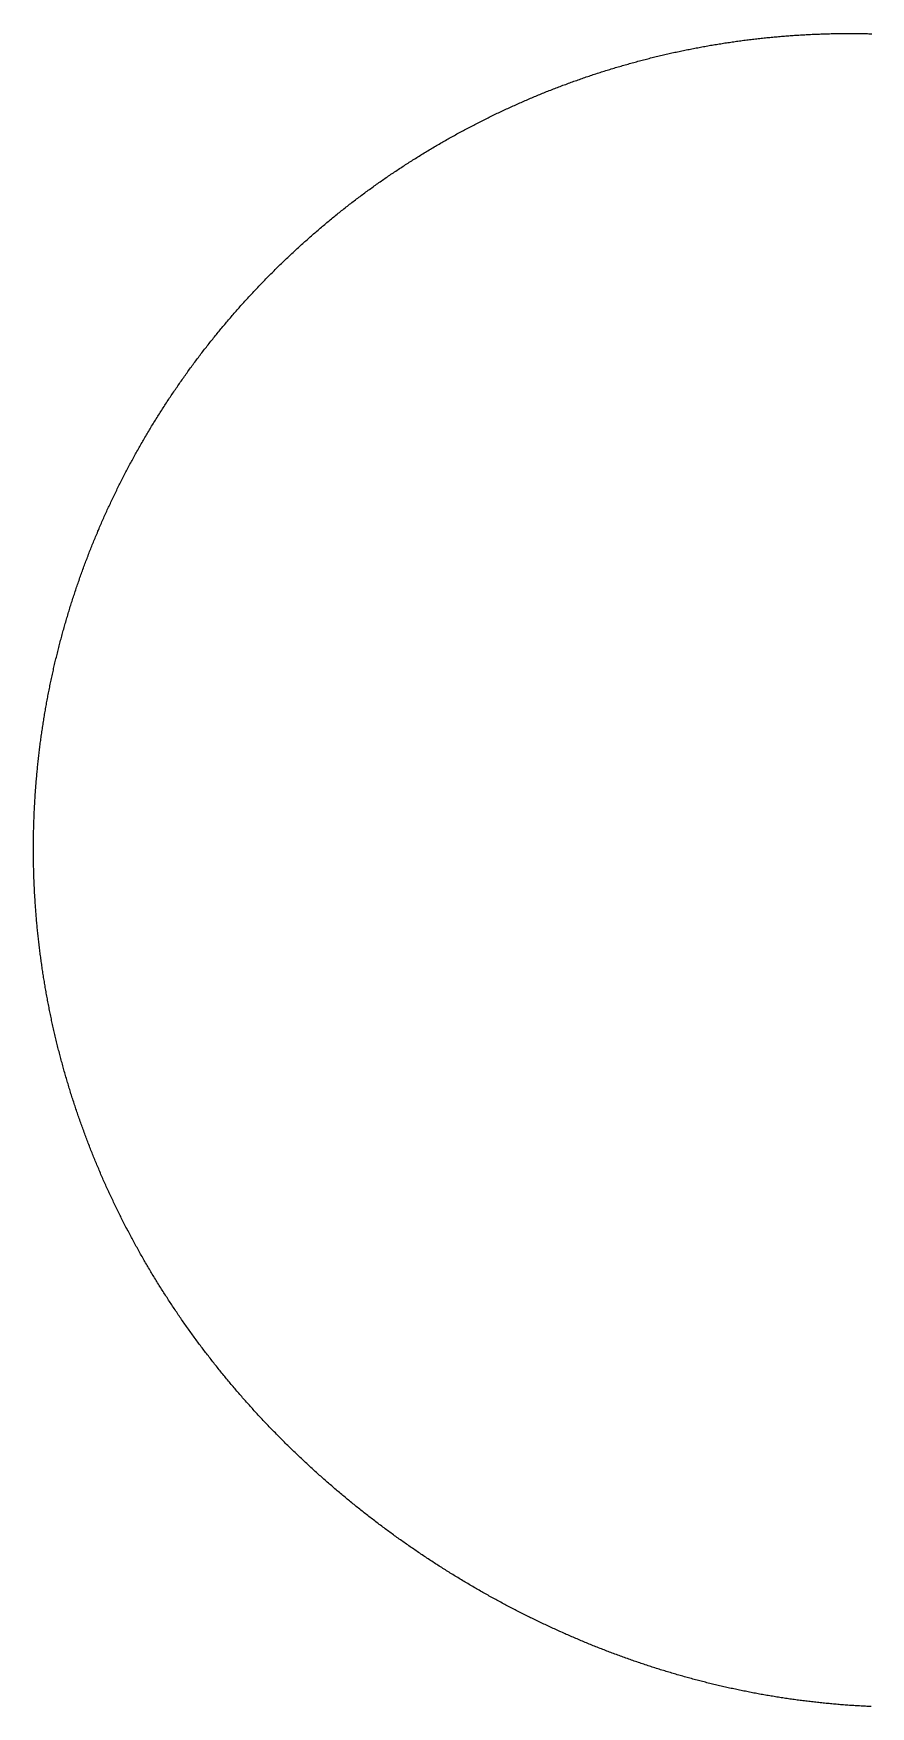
# Model space of a CAD drawing. Header units: metres. Extents: x -289 to 266, y -266 to 289.
# Drawn here: x -289 to -11, y -266 to 289 of the extents above; entities that cross this region are included whole.
import ezdxf

# ---------------------------------------------------------------- set-up
doc = ezdxf.new("R2010")
doc.units = ezdxf.units.M

msp = doc.modelspace()

# ---------------------------------------------------------------- linework, layer by layer
msp.add_lwpolyline([(-11.09, -266.12), (-11.57, -266.1), (-12.06, -266.07), (-12.54, -266.05), (-13.02, -266.03), (-13.51, -266.01), (-13.99, -265.98), (-14.47, -265.95), (-14.96, -265.93), (-15.44, -265.9), (-15.92, -265.87), (-16.41, -265.84), (-16.89, -265.81), (-17.37, -265.78), (-17.86, -265.75), (-18.34, -265.72), (-18.82, -265.68), (-19.3, -265.65), (-19.79, -265.61), (-20.27, -265.58), (-20.75, -265.54), (-21.24, -265.5), (-21.72, -265.46), (-22.2, -265.42), (-22.68, -265.38), (-23.16, -265.34), (-23.65, -265.3), (-24.13, -265.25), (-24.61, -265.21), (-25.09, -265.16), (-25.57, -265.12), (-26.06, -265.07), (-26.54, -265.02), (-27.02, -264.97), (-27.5, -264.93), (-27.98, -264.87), (-28.46, -264.82), (-28.94, -264.77), (-29.43, -264.72), (-29.91, -264.66), (-30.39, -264.61), (-30.87, -264.55), (-31.35, -264.5), (-31.83, -264.44), (-32.31, -264.38), (-32.79, -264.32), (-33.27, -264.26), (-33.75, -264.2), (-34.23, -264.14), (-34.71, -264.08), (-35.19, -264.02), (-35.67, -263.95), (-36.15, -263.89), (-36.63, -263.82), (-37.11, -263.75), (-37.59, -263.69), (-38.07, -263.62), (-38.55, -263.55), (-39.03, -263.48), (-39.5, -263.41), (-39.98, -263.34), (-40.46, -263.26), (-40.94, -263.19), (-41.42, -263.11), (-41.9, -263.04), (-42.37, -262.96), (-42.85, -262.89), (-43.33, -262.81), (-43.81, -262.73), (-44.28, -262.65), (-44.76, -262.57), (-45.24, -262.49), (-45.72, -262.41), (-46.19, -262.32), (-46.67, -262.24), (-47.15, -262.15), (-47.62, -262.07), (-48.1, -261.98), (-48.57, -261.9), (-49.05, -261.81), (-49.53, -261.72), (-50, -261.63), (-50.48, -261.54), (-50.95, -261.45), (-51.43, -261.35), (-51.9, -261.26), (-52.38, -261.17), (-52.85, -261.07), (-53.33, -260.98), (-53.8, -260.88), (-54.27, -260.78), (-54.75, -260.68), (-55.22, -260.59), (-55.7, -260.49), (-56.17, -260.39), (-56.64, -260.28), (-57.12, -260.18), (-57.59, -260.08), (-58.06, -259.97), (-58.53, -259.87), (-59.01, -259.76), (-59.48, -259.66), (-59.95, -259.55), (-60.42, -259.44), (-60.89, -259.33), (-61.37, -259.22), (-61.84, -259.11), (-62.31, -259), (-62.78, -258.89), (-63.25, -258.78), (-63.72, -258.66), (-64.19, -258.55), (-64.66, -258.43), (-65.13, -258.32), (-65.6, -258.2), (-66.07, -258.08), (-66.54, -257.96), (-67.01, -257.84), (-67.48, -257.72), (-67.94, -257.6), (-68.41, -257.48), (-68.88, -257.36), (-69.35, -257.23), (-69.82, -257.11), (-70.28, -256.99), (-70.75, -256.86), (-71.22, -256.73), (-71.69, -256.61), (-72.15, -256.48), (-72.62, -256.35), (-73.08, -256.22), (-73.55, -256.09), (-74.02, -255.96), (-74.48, -255.82), (-74.95, -255.69), (-75.41, -255.56), (-75.88, -255.42), (-76.34, -255.29), (-76.81, -255.15), (-77.27, -255.01), (-77.73, -254.87), (-78.2, -254.74), (-78.66, -254.6), (-79.12, -254.46), (-79.59, -254.32), (-80.05, -254.17), (-80.51, -254.03), (-80.98, -253.89), (-81.44, -253.74), (-81.9, -253.6), (-82.36, -253.45), (-82.82, -253.31), (-83.28, -253.16), (-83.74, -253.01), (-84.2, -252.86), (-84.66, -252.71), (-85.12, -252.56), (-85.58, -252.41), (-86.04, -252.26), (-86.5, -252.11), (-86.96, -251.95), (-87.42, -251.8), (-87.88, -251.64), (-88.34, -251.49), (-88.8, -251.33), (-89.25, -251.17), (-89.71, -251.02), (-90.17, -250.86), (-90.63, -250.7), (-91.08, -250.54), (-91.54, -250.38), (-91.99, -250.21), (-92.45, -250.05), (-92.91, -249.89), (-93.36, -249.72), (-93.82, -249.56), (-94.27, -249.39), (-94.73, -249.23), (-95.18, -249.06), (-95.63, -248.89), (-96.09, -248.72), (-96.54, -248.56), (-96.99, -248.38), (-97.45, -248.21), (-97.9, -248.04), (-98.35, -247.87), (-98.8, -247.7), (-99.26, -247.52), (-99.71, -247.35), (-100.16, -247.17), (-100.61, -247), (-101.06, -246.82), (-101.51, -246.64), (-101.96, -246.47), (-102.41, -246.29), (-102.86, -246.11), (-103.31, -245.93), (-103.76, -245.74), (-104.21, -245.56), (-104.65, -245.38), (-105.1, -245.2), (-105.55, -245.01), (-106, -244.83), (-106.44, -244.64), (-106.89, -244.46), (-107.34, -244.27), (-107.78, -244.08), (-108.23, -243.89), (-108.67, -243.7), (-109.12, -243.51), (-109.56, -243.32), (-110.01, -243.13), (-110.45, -242.94), (-110.9, -242.75), (-111.34, -242.55), (-111.78, -242.36), (-112.23, -242.17), (-112.67, -241.97), (-113.11, -241.77), (-113.55, -241.58), (-114, -241.38), (-114.44, -241.18), (-114.88, -240.98), (-115.32, -240.78), (-115.76, -240.58), (-116.2, -240.38), (-116.64, -240.18), (-117.08, -239.98), (-117.52, -239.77), (-117.96, -239.57), (-118.4, -239.36), (-118.84, -239.16), (-119.27, -238.95), (-119.71, -238.75), (-120.15, -238.54), (-120.58, -238.33), (-121.02, -238.12), (-121.46, -237.91), (-121.89, -237.7), (-122.33, -237.49), (-122.76, -237.28), (-123.2, -237.07), (-123.63, -236.85), (-124.07, -236.64), (-124.5, -236.43), (-124.94, -236.21), (-125.37, -236), (-125.8, -235.78), (-126.24, -235.56), (-126.67, -235.35), (-127.1, -235.13), (-127.53, -234.91), (-127.96, -234.69), (-128.39, -234.47), (-128.82, -234.25), (-129.25, -234.02), (-129.68, -233.8), (-130.11, -233.58), (-130.54, -233.36), (-130.97, -233.13), (-131.4, -232.91), (-131.83, -232.68), (-132.26, -232.45), (-132.68, -232.23), (-133.11, -232), (-133.54, -231.77), (-133.96, -231.54), (-134.39, -231.31), (-134.81, -231.08), (-135.24, -230.85), (-135.66, -230.62), (-136.09, -230.39), (-136.51, -230.15), (-136.94, -229.92), (-137.36, -229.68), (-137.78, -229.45), (-138.21, -229.21), (-138.63, -228.98), (-139.05, -228.74), (-139.47, -228.5), (-139.89, -228.26), (-140.31, -228.03), (-140.74, -227.79), (-141.16, -227.55), (-141.58, -227.3), (-141.99, -227.06), (-142.41, -226.82), (-142.83, -226.58), (-143.25, -226.33), (-143.67, -226.09), (-144.09, -225.85), (-144.5, -225.6), (-144.92, -225.35), (-145.34, -225.11), (-145.75, -224.86), (-146.17, -224.61), (-146.58, -224.36), (-147, -224.11), (-147.41, -223.86), (-147.83, -223.61), (-148.24, -223.36), (-148.65, -223.11), (-149.07, -222.86), (-149.48, -222.61), (-149.89, -222.35), (-150.3, -222.1), (-150.71, -221.84), (-151.13, -221.59), (-151.54, -221.33), (-151.95, -221.07), (-152.36, -220.82), (-152.77, -220.56), (-153.17, -220.3), (-153.58, -220.04), (-153.99, -219.78), (-154.4, -219.52), (-154.81, -219.26), (-155.21, -219), (-155.62, -218.73), (-156.03, -218.47), (-156.43, -218.21), (-156.84, -217.94), (-157.24, -217.68), (-157.65, -217.41), (-158.05, -217.15), (-158.46, -216.88), (-158.86, -216.61), (-159.26, -216.34), (-159.66, -216.07), (-160.07, -215.8), (-160.47, -215.53), (-160.87, -215.26), (-161.27, -214.99), (-161.67, -214.72), (-162.07, -214.45), (-162.47, -214.18), (-162.87, -213.9), (-163.27, -213.63), (-163.67, -213.35), (-164.06, -213.08), (-164.46, -212.8), (-164.86, -212.52), (-165.26, -212.25), (-165.65, -211.97), (-166.05, -211.69), (-166.44, -211.41), (-166.84, -211.13), (-167.23, -210.85), (-167.63, -210.57), (-168.02, -210.29), (-168.41, -210.01), (-168.81, -209.72), (-169.2, -209.44), (-169.59, -209.16), (-169.98, -208.87), (-170.37, -208.59), (-170.76, -208.3), (-171.15, -208.01), (-171.54, -207.73), (-171.93, -207.44), (-172.32, -207.15), (-172.71, -206.86), (-173.1, -206.57), (-173.48, -206.28), (-173.87, -205.99), (-174.26, -205.7), (-174.64, -205.41), (-175.03, -205.12), (-175.42, -204.82), (-175.8, -204.53), (-176.18, -204.23), (-176.57, -203.94), (-176.95, -203.64), (-177.33, -203.35), (-177.72, -203.05), (-178.1, -202.75), (-178.48, -202.46), (-178.86, -202.16), (-179.24, -201.86), (-179.62, -201.56), (-180, -201.26), (-180.38, -200.96), (-180.76, -200.66), (-181.14, -200.36), (-181.52, -200.05), (-181.89, -199.75), (-182.27, -199.45), (-182.65, -199.14), (-183.02, -198.84), (-183.4, -198.53), (-183.77, -198.22), (-184.15, -197.92), (-184.52, -197.61), (-184.89, -197.3), (-185.27, -196.99), (-185.64, -196.69), (-186.01, -196.38), (-186.38, -196.07), (-186.75, -195.75), (-187.12, -195.44), (-187.49, -195.13), (-187.86, -194.82), (-188.23, -194.51), (-188.6, -194.19), (-188.97, -193.88), (-189.34, -193.56), (-189.7, -193.25), (-190.07, -192.93), (-190.44, -192.61), (-190.8, -192.3), (-191.17, -191.98), (-191.53, -191.66), (-191.9, -191.34), (-192.26, -191.02), (-192.62, -190.7), (-192.99, -190.38), (-193.35, -190.06), (-193.71, -189.74), (-194.07, -189.42), (-194.43, -189.09), (-194.79, -188.77), (-195.15, -188.45), (-195.51, -188.12), (-195.87, -187.8), (-196.23, -187.47), (-196.58, -187.14), (-196.94, -186.82), (-197.3, -186.49), (-197.65, -186.16), (-198.01, -185.83), (-198.36, -185.5), (-198.72, -185.17), (-199.07, -184.84), (-199.42, -184.51), (-199.78, -184.18), (-200.13, -183.85), (-200.48, -183.52), (-200.83, -183.18), (-201.18, -182.85), (-201.53, -182.52), (-201.88, -182.18), (-202.23, -181.85), (-202.58, -181.51), (-202.93, -181.17), (-203.27, -180.84), (-203.62, -180.5), (-203.97, -180.16), (-204.31, -179.82), (-204.66, -179.48), (-205, -179.14), (-205.34, -178.8), (-205.69, -178.46), (-206.03, -178.12), (-206.37, -177.78), (-206.72, -177.43), (-207.06, -177.09), (-207.4, -176.75), (-207.74, -176.4), (-208.08, -176.06), (-208.42, -175.71), (-208.75, -175.37), (-209.09, -175.02), (-209.43, -174.67), (-209.77, -174.33), (-210.1, -173.98), (-210.44, -173.63), (-210.77, -173.28), (-211.11, -172.93), (-211.44, -172.58), (-211.78, -172.23), (-212.11, -171.88), (-212.44, -171.52), (-212.77, -171.17), (-213.1, -170.82), (-213.43, -170.47), (-213.76, -170.11), (-214.09, -169.76), (-214.42, -169.4), (-214.75, -169.05), (-215.08, -168.69), (-215.4, -168.33), (-215.73, -167.98), (-216.06, -167.62), (-216.38, -167.26), (-216.71, -166.9), (-217.03, -166.54), (-217.35, -166.18), (-217.68, -165.82), (-218, -165.46), (-218.32, -165.1), (-218.64, -164.73), (-218.96, -164.37), (-219.28, -164.01), (-219.6, -163.65), (-219.92, -163.28), (-220.24, -162.92), (-220.56, -162.55), (-220.87, -162.18), (-221.19, -161.82), (-221.5, -161.45), (-221.82, -161.08), (-222.13, -160.72), (-222.45, -160.35), (-222.76, -159.98), (-223.07, -159.61), (-223.38, -159.24), (-223.7, -158.87), (-224.01, -158.5), (-224.32, -158.13), (-224.63, -157.75), (-224.94, -157.38), (-225.24, -157.01), (-225.55, -156.63), (-225.86, -156.26), (-226.16, -155.89), (-226.47, -155.51), (-226.78, -155.13), (-227.08, -154.76), (-227.38, -154.38), (-227.69, -154), (-227.99, -153.63), (-228.29, -153.25), (-228.59, -152.87), (-228.89, -152.49), (-229.19, -152.11), (-229.49, -151.73), (-229.79, -151.35), (-230.09, -150.97), (-230.39, -150.59), (-230.68, -150.2), (-230.98, -149.82), (-231.28, -149.44), (-231.57, -149.05), (-231.87, -148.67), (-232.16, -148.29), (-232.45, -147.9), (-232.74, -147.51), (-233.04, -147.13), (-233.33, -146.74), (-233.62, -146.35), (-233.91, -145.97), (-234.2, -145.58), (-234.48, -145.19), (-234.77, -144.8), (-235.06, -144.41), (-235.35, -144.02), (-235.63, -143.63), (-235.92, -143.24), (-236.2, -142.85), (-236.49, -142.46), (-236.77, -142.06), (-237.05, -141.67), (-237.33, -141.28), (-237.61, -140.88), (-237.89, -140.49), (-238.17, -140.09), (-238.45, -139.7), (-238.73, -139.3), (-239.01, -138.91), (-239.29, -138.51), (-239.56, -138.11), (-239.84, -137.71), (-240.11, -137.32), (-240.39, -136.92), (-240.66, -136.52), (-240.94, -136.12), (-241.21, -135.72), (-241.48, -135.32), (-241.75, -134.92), (-242.02, -134.51), (-242.29, -134.11), (-242.56, -133.71), (-242.83, -133.31), (-243.09, -132.9), (-243.36, -132.5), (-243.63, -132.1), (-243.89, -131.69), (-244.16, -131.29), (-244.42, -130.88), (-244.69, -130.47), (-244.95, -130.07), (-245.21, -129.66), (-245.47, -129.25), (-245.73, -128.85), (-245.99, -128.44), (-246.25, -128.03), (-246.51, -127.62), (-246.77, -127.21), (-247.02, -126.8), (-247.28, -126.39), (-247.54, -125.98), (-247.79, -125.57), (-248.05, -125.16), (-248.3, -124.74), (-248.55, -124.33), (-248.8, -123.92), (-249.06, -123.5), (-249.31, -123.09), (-249.56, -122.68), (-249.81, -122.26), (-250.05, -121.85), (-250.3, -121.43), (-250.55, -121.01), (-250.8, -120.6), (-251.04, -120.18), (-251.29, -119.76), (-251.53, -119.34), (-251.77, -118.93), (-252.02, -118.51), (-252.26, -118.09), (-252.5, -117.67), (-252.74, -117.25), (-252.98, -116.83), (-253.22, -116.41), (-253.46, -115.99), (-253.7, -115.56), (-253.93, -115.14), (-254.17, -114.72), (-254.4, -114.3), (-254.64, -113.87), (-254.87, -113.45), (-255.11, -113.03), (-255.34, -112.6), (-255.57, -112.18), (-255.8, -111.75), (-256.03, -111.33), (-256.26, -110.9), (-256.49, -110.47), (-256.72, -110.05), (-256.95, -109.62), (-257.17, -109.19), (-257.4, -108.76), (-257.62, -108.34), (-257.85, -107.91), (-258.07, -107.48), (-258.3, -107.05), (-258.52, -106.62), (-258.74, -106.19), (-258.96, -105.76), (-259.18, -105.33), (-259.4, -104.89), (-259.62, -104.46), (-259.84, -104.03), (-260.05, -103.6), (-260.27, -103.16), (-260.48, -102.73), (-260.7, -102.3), (-260.91, -101.86), (-261.13, -101.43), (-261.34, -100.99), (-261.55, -100.56), (-261.76, -100.12), (-261.97, -99.69), (-262.18, -99.25), (-262.39, -98.81), (-262.6, -98.38), (-262.8, -97.94), (-263.01, -97.5), (-263.21, -97.06), (-263.42, -96.62), (-263.62, -96.19), (-263.83, -95.75), (-264.03, -95.31), (-264.23, -94.87), (-264.43, -94.43), (-264.63, -93.99), (-264.83, -93.54), (-265.03, -93.1), (-265.23, -92.66), (-265.42, -92.22), (-265.62, -91.78), (-265.82, -91.33), (-266.01, -90.89), (-266.2, -90.45), (-266.4, -90), (-266.59, -89.56), (-266.78, -89.12), (-266.97, -88.67), (-267.16, -88.23), (-267.35, -87.78), (-267.54, -87.33), (-267.73, -86.89), (-267.92, -86.44), (-268.1, -85.99), (-268.29, -85.55), (-268.47, -85.1), (-268.65, -84.65), (-268.84, -84.2), (-269.02, -83.76), (-269.2, -83.31), (-269.38, -82.86), (-269.56, -82.41), (-269.74, -81.96), (-269.92, -81.51), (-270.1, -81.06), (-270.27, -80.61), (-270.45, -80.16), (-270.62, -79.71), (-270.8, -79.25), (-270.97, -78.8), (-271.14, -78.35), (-271.32, -77.9), (-271.49, -77.45), (-271.66, -76.99), (-271.83, -76.54), (-272, -76.09), (-272.16, -75.63), (-272.33, -75.18), (-272.5, -74.72), (-272.66, -74.27), (-272.83, -73.81), (-272.99, -73.36), (-273.15, -72.9), (-273.32, -72.45), (-273.48, -71.99), (-273.64, -71.53), (-273.8, -71.08), (-273.96, -70.62), (-274.11, -70.16), (-274.27, -69.7), (-274.43, -69.25), (-274.58, -68.79), (-274.74, -68.33), (-274.89, -67.87), (-275.05, -67.41), (-275.2, -66.95), (-275.35, -66.49), (-275.5, -66.03), (-275.65, -65.57), (-275.8, -65.11), (-275.95, -64.65), (-276.1, -64.19), (-276.24, -63.73), (-276.39, -63.27), (-276.54, -62.81), (-276.68, -62.34), (-276.82, -61.88), (-276.97, -61.42), (-277.11, -60.96), (-277.25, -60.49), (-277.39, -60.03), (-277.53, -59.57), (-277.67, -59.1), (-277.81, -58.64), (-277.94, -58.17), (-278.08, -57.71), (-278.21, -57.25), (-278.35, -56.78), (-278.48, -56.32), (-278.61, -55.85), (-278.75, -55.38), (-278.88, -54.92), (-279.01, -54.45), (-279.14, -53.99), (-279.27, -53.52), (-279.39, -53.05), (-279.52, -52.59), (-279.65, -52.12), (-279.77, -51.65), (-279.9, -51.18), (-280.02, -50.72), (-280.14, -50.25), (-280.27, -49.78), (-280.39, -49.31), (-280.51, -48.84), (-280.63, -48.37), (-280.75, -47.9), (-280.86, -47.43), (-280.98, -46.96), (-281.1, -46.49), (-281.21, -46.02), (-281.33, -45.55), (-281.44, -45.08), (-281.55, -44.61), (-281.67, -44.14), (-281.78, -43.67), (-281.89, -43.2), (-282, -42.73), (-282.11, -42.26), (-282.21, -41.79), (-282.32, -41.31), (-282.43, -40.84), (-282.53, -40.37), (-282.64, -39.9), (-282.74, -39.42), (-282.84, -38.95), (-282.95, -38.48), (-283.05, -38), (-283.15, -37.53), (-283.25, -37.06), (-283.35, -36.58), (-283.44, -36.11), (-283.54, -35.63), (-283.64, -35.16), (-283.73, -34.69), (-283.83, -34.21), (-283.92, -33.74), (-284.01, -33.26), (-284.1, -32.79), (-284.2, -32.31), (-284.29, -31.83), (-284.37, -31.36), (-284.46, -30.88), (-284.55, -30.41), (-284.64, -29.93), (-284.72, -29.45), (-284.81, -28.98), (-284.89, -28.5), (-284.98, -28.03), (-285.06, -27.55), (-285.14, -27.07), (-285.22, -26.59), (-285.3, -26.12), (-285.38, -25.64), (-285.46, -25.16), (-285.54, -24.68), (-285.61, -24.21), (-285.69, -23.73), (-285.76, -23.25), (-285.84, -22.77), (-285.91, -22.29), (-285.98, -21.81), (-286.05, -21.34), (-286.12, -20.86), (-286.19, -20.38), (-286.26, -19.9), (-286.33, -19.42), (-286.4, -18.94), (-286.46, -18.46), (-286.53, -17.98), (-286.59, -17.5), (-286.66, -17.02), (-286.72, -16.54), (-286.78, -16.06), (-286.84, -15.58), (-286.9, -15.1), (-286.96, -14.62), (-287.02, -14.14), (-287.08, -13.66), (-287.14, -13.18), (-287.19, -12.7), (-287.25, -12.22), (-287.3, -11.74), (-287.36, -11.26), (-287.41, -10.77), (-287.46, -10.29), (-287.51, -9.81), (-287.56, -9.33), (-287.61, -8.85), (-287.66, -8.37), (-287.71, -7.89), (-287.75, -7.4), (-287.8, -6.92), (-287.84, -6.44), (-287.89, -5.96), (-287.93, -5.48), (-287.97, -4.99), (-288.01, -4.51), (-288.05, -4.03), (-288.09, -3.55), (-288.13, -3.07), (-288.17, -2.58), (-288.21, -2.1), (-288.24, -1.62), (-288.28, -1.13), (-288.31, -0.65), (-288.35, -0.17), (-288.38, 0.31), (-288.41, 0.8), (-288.44, 1.28), (-288.47, 1.76), (-288.5, 2.25), (-288.53, 2.73), (-288.56, 3.21), (-288.59, 3.7), (-288.61, 4.18), (-288.64, 4.66), (-288.66, 5.15), (-288.68, 5.63), (-288.71, 6.11), (-288.73, 6.6), (-288.75, 7.08), (-288.77, 7.56), (-288.79, 8.05), (-288.81, 8.53), (-288.82, 9.01), (-288.84, 9.5), (-288.86, 9.98), (-288.87, 10.47), (-288.88, 10.95), (-288.9, 11.43), (-288.91, 11.92), (-288.92, 12.4), (-288.93, 12.88), (-288.94, 13.37), (-288.95, 13.85), (-288.96, 14.34), (-288.96, 14.82), (-288.97, 15.3), (-288.97, 15.79), (-288.98, 16.27), (-288.98, 16.76), (-288.98, 17.24), (-288.99, 17.72), (-288.99, 18.21), (-288.99, 18.69), (-288.99, 19.18), (-288.98, 19.66), (-288.98, 20.14), (-288.98, 20.63), (-288.97, 21.11), (-288.97, 21.6), (-288.96, 22.08), (-288.95, 22.56), (-288.95, 23.05), (-288.94, 23.53), (-288.93, 24.02), (-288.92, 24.5), (-288.91, 24.98), (-288.89, 25.47), (-288.88, 25.95), (-288.87, 26.43), (-288.85, 26.92), (-288.84, 27.4), (-288.82, 27.89), (-288.8, 28.37), (-288.78, 28.85), (-288.77, 29.34), (-288.75, 29.82), (-288.72, 30.3), (-288.7, 30.79), (-288.68, 31.27), (-288.66, 31.75), (-288.63, 32.24), (-288.61, 32.72), (-288.58, 33.2), (-288.55, 33.69), (-288.53, 34.17), (-288.5, 34.65), (-288.47, 35.14), (-288.44, 35.62), (-288.41, 36.1), (-288.37, 36.59), (-288.34, 37.07), (-288.31, 37.55), (-288.27, 38.03), (-288.24, 38.52), (-288.2, 39), (-288.16, 39.48), (-288.12, 39.96), (-288.09, 40.45), (-288.05, 40.93), (-288.01, 41.41), (-287.96, 41.89), (-287.92, 42.38), (-287.88, 42.86), (-287.83, 43.34), (-287.79, 43.82), (-287.74, 44.3), (-287.7, 44.79), (-287.65, 45.27), (-287.6, 45.75), (-287.55, 46.23), (-287.5, 46.71), (-287.45, 47.19), (-287.4, 47.67), (-287.34, 48.16), (-287.29, 48.64), (-287.24, 49.12), (-287.18, 49.6), (-287.12, 50.08), (-287.07, 50.56), (-287.01, 51.04), (-286.95, 51.52), (-286.89, 52), (-286.83, 52.48), (-286.77, 52.96), (-286.71, 53.44), (-286.64, 53.92), (-286.58, 54.4), (-286.51, 54.88), (-286.45, 55.36), (-286.38, 55.84), (-286.31, 56.32), (-286.25, 56.8), (-286.18, 57.28), (-286.11, 57.76), (-286.04, 58.23), (-285.96, 58.71), (-285.89, 59.19), (-285.82, 59.67), (-285.74, 60.15), (-285.67, 60.63), (-285.59, 61.1), (-285.52, 61.58), (-285.44, 62.06), (-285.36, 62.54), (-285.28, 63.01), (-285.2, 63.49), (-285.12, 63.97), (-285.04, 64.45), (-284.95, 64.92), (-284.87, 65.4), (-284.79, 65.88), (-284.7, 66.35), (-284.61, 66.83), (-284.53, 67.31), (-284.44, 67.78), (-284.35, 68.26), (-284.26, 68.73), (-284.17, 69.21), (-284.08, 69.68), (-283.99, 70.16), (-283.89, 70.63), (-283.8, 71.11), (-283.7, 71.58), (-283.61, 72.06), (-283.51, 72.53), (-283.42, 73.01), (-283.32, 73.48), (-283.22, 73.95), (-283.12, 74.43), (-283.02, 74.9), (-282.92, 75.37), (-282.81, 75.85), (-282.71, 76.32), (-282.61, 76.79), (-282.5, 77.26), (-282.39, 77.74), (-282.29, 78.21), (-282.18, 78.68), (-282.07, 79.15), (-281.96, 79.62), (-281.85, 80.09), (-281.74, 80.57), (-281.63, 81.04), (-281.52, 81.51), (-281.4, 81.98), (-281.29, 82.45), (-281.17, 82.92), (-281.06, 83.39), (-280.94, 83.86), (-280.82, 84.33), (-280.71, 84.8), (-280.59, 85.27), (-280.47, 85.73), (-280.35, 86.2), (-280.22, 86.67), (-280.1, 87.14), (-279.98, 87.61), (-279.85, 88.08), (-279.73, 88.54), (-279.6, 89.01), (-279.47, 89.48), (-279.35, 89.94), (-279.22, 90.41), (-279.09, 90.88), (-278.96, 91.34), (-278.83, 91.81), (-278.7, 92.28), (-278.56, 92.74), (-278.43, 93.21), (-278.3, 93.67), (-278.16, 94.14), (-278.02, 94.6), (-277.89, 95.06), (-277.75, 95.53), (-277.61, 95.99), (-277.47, 96.46), (-277.33, 96.92), (-277.19, 97.38), (-277.05, 97.84), (-276.91, 98.31), (-276.76, 98.77), (-276.62, 99.23), (-276.47, 99.69), (-276.33, 100.15), (-276.18, 100.62), (-276.03, 101.08), (-275.88, 101.54), (-275.74, 102), (-275.59, 102.46), (-275.43, 102.92), (-275.28, 103.38), (-275.13, 103.84), (-274.98, 104.3), (-274.82, 104.75), (-274.67, 105.21), (-274.51, 105.67), (-274.36, 106.13), (-274.2, 106.59), (-274.04, 107.04), (-273.88, 107.5), (-273.72, 107.96), (-273.56, 108.41), (-273.4, 108.87), (-273.24, 109.33), (-273.07, 109.78), (-272.91, 110.24), (-272.74, 110.69), (-272.58, 111.15), (-272.41, 111.6), (-272.24, 112.06), (-272.08, 112.51), (-271.91, 112.96), (-271.74, 113.42), (-271.57, 113.87), (-271.4, 114.32), (-271.22, 114.78), (-271.05, 115.23), (-270.88, 115.68), (-270.7, 116.13), (-270.53, 116.58), (-270.35, 117.03), (-270.17, 117.48), (-270, 117.93), (-269.82, 118.38), (-269.64, 118.83), (-269.46, 119.28), (-269.28, 119.73), (-269.09, 120.18), (-268.91, 120.63), (-268.73, 121.07), (-268.54, 121.52), (-268.36, 121.97), (-268.17, 122.42), (-267.99, 122.86), (-267.8, 123.31), (-267.61, 123.76), (-267.42, 124.2), (-267.23, 124.65), (-267.04, 125.09), (-266.85, 125.54), (-266.66, 125.98), (-266.47, 126.42), (-266.27, 126.87), (-266.08, 127.31), (-265.88, 127.75), (-265.69, 128.2), (-265.49, 128.64), (-265.29, 129.08), (-265.09, 129.52), (-264.89, 129.96), (-264.69, 130.4), (-264.49, 130.84), (-264.29, 131.28), (-264.09, 131.72), (-263.89, 132.16), (-263.68, 132.6), (-263.48, 133.04), (-263.27, 133.48), (-263.06, 133.92), (-262.86, 134.35), (-262.65, 134.79), (-262.44, 135.23), (-262.23, 135.66), (-262.02, 136.1), (-261.81, 136.53), (-261.6, 136.97), (-261.38, 137.4), (-261.17, 137.84), (-260.96, 138.27), (-260.74, 138.71), (-260.53, 139.14), (-260.31, 139.57), (-260.09, 140), (-259.87, 140.44), (-259.66, 140.87), (-259.44, 141.3), (-259.22, 141.73), (-258.99, 142.16), (-258.77, 142.59), (-258.55, 143.02), (-258.33, 143.45), (-258.1, 143.88), (-257.88, 144.31), (-257.65, 144.74), (-257.42, 145.16), (-257.2, 145.59), (-256.97, 146.02), (-256.74, 146.44), (-256.51, 146.87), (-256.28, 147.3), (-256.05, 147.72), (-255.82, 148.15), (-255.59, 148.57), (-255.35, 148.99), (-255.12, 149.42), (-254.88, 149.84), (-254.65, 150.26), (-254.41, 150.69), (-254.17, 151.11), (-253.94, 151.53), (-253.7, 151.95), (-253.46, 152.37), (-253.22, 152.79), (-252.98, 153.21), (-252.74, 153.63), (-252.49, 154.05), (-252.25, 154.47), (-252.01, 154.89), (-251.76, 155.3), (-251.52, 155.72), (-251.27, 156.14), (-251.02, 156.55), (-250.77, 156.97), (-250.53, 157.39), (-250.28, 157.8), (-250.03, 158.21), (-249.78, 158.63), (-249.53, 159.04), (-249.27, 159.46), (-249.02, 159.87), (-248.77, 160.28), (-248.51, 160.69), (-248.26, 161.1), (-248, 161.51), (-247.75, 161.92), (-247.49, 162.33), (-247.23, 162.74), (-246.97, 163.15), (-246.71, 163.56), (-246.45, 163.97), (-246.19, 164.38), (-245.93, 164.78), (-245.67, 165.19), (-245.4, 165.6), (-245.14, 166), (-244.88, 166.41), (-244.61, 166.81), (-244.34, 167.22), (-244.08, 167.62), (-243.81, 168.03), (-243.54, 168.43), (-243.27, 168.83), (-243, 169.23), (-242.73, 169.63), (-242.46, 170.04), (-242.19, 170.44), (-241.92, 170.84), (-241.64, 171.24), (-241.37, 171.63), (-241.1, 172.03), (-240.82, 172.43), (-240.54, 172.83), (-240.27, 173.23), (-239.99, 173.62), (-239.71, 174.02), (-239.43, 174.41), (-239.15, 174.81), (-238.87, 175.2), (-238.59, 175.6), (-238.31, 175.99), (-238.03, 176.38), (-237.75, 176.78), (-237.46, 177.17), (-237.18, 177.56), (-236.89, 177.95), (-236.61, 178.34), (-236.32, 178.73), (-236.03, 179.12), (-235.74, 179.51), (-235.46, 179.9), (-235.17, 180.29), (-234.88, 180.67), (-234.59, 181.06), (-234.29, 181.45), (-234, 181.83), (-233.71, 182.22), (-233.42, 182.6), (-233.12, 182.99), (-232.83, 183.37), (-232.53, 183.76), (-232.23, 184.14), (-231.94, 184.52), (-231.64, 184.9), (-231.34, 185.28), (-231.04, 185.66), (-230.74, 186.04), (-230.44, 186.42), (-230.14, 186.8), (-229.84, 187.18), (-229.54, 187.56), (-229.23, 187.94), (-228.93, 188.31), (-228.63, 188.69), (-228.32, 189.06), (-228.02, 189.44), (-227.71, 189.81), (-227.4, 190.19), (-227.09, 190.56), (-226.79, 190.94), (-226.48, 191.31), (-226.17, 191.68), (-225.86, 192.05), (-225.55, 192.42), (-225.23, 192.79), (-224.92, 193.16), (-224.61, 193.53), (-224.3, 193.9), (-223.98, 194.27), (-223.67, 194.64), (-223.35, 195), (-223.03, 195.37), (-222.72, 195.73), (-222.4, 196.1), (-222.08, 196.46), (-221.76, 196.83), (-221.44, 197.19), (-221.12, 197.55), (-220.8, 197.92), (-220.48, 198.28), (-220.16, 198.64), (-219.83, 199), (-219.51, 199.36), (-219.19, 199.72), (-218.86, 200.08), (-218.54, 200.44), (-218.21, 200.79), (-217.88, 201.15), (-217.56, 201.51), (-217.23, 201.86), (-216.9, 202.22), (-216.57, 202.57), (-216.24, 202.93), (-215.91, 203.28), (-215.58, 203.63), (-215.25, 203.99), (-214.91, 204.34), (-214.58, 204.69), (-214.25, 205.04), (-213.91, 205.39), (-213.58, 205.74), (-213.24, 206.09), (-212.91, 206.44), (-212.57, 206.78), (-212.23, 207.13), (-211.9, 207.48), (-211.56, 207.82), (-211.22, 208.17), (-210.88, 208.51), (-210.54, 208.86), (-210.2, 209.2), (-209.85, 209.54), (-209.51, 209.89), (-209.17, 210.23), (-208.83, 210.57), (-208.48, 210.91), (-208.14, 211.25), (-207.79, 211.59), (-207.45, 211.93), (-207.1, 212.26), (-206.75, 212.6), (-206.4, 212.94), (-206.06, 213.27), (-205.71, 213.61), (-205.36, 213.94), (-205.01, 214.28), (-204.66, 214.61), (-204.3, 214.94), (-203.95, 215.28), (-203.6, 215.61), (-203.25, 215.94), (-202.89, 216.27), (-202.54, 216.6), (-202.18, 216.93), (-201.83, 217.26), (-201.47, 217.58), (-201.12, 217.91), (-200.76, 218.24), (-200.4, 218.56), (-200.04, 218.89), (-199.68, 219.21), (-199.32, 219.54), (-198.96, 219.86), (-198.6, 220.18), (-198.24, 220.51), (-197.88, 220.83), (-197.52, 221.15), (-197.15, 221.47), (-196.79, 221.79), (-196.43, 222.11), (-196.06, 222.42), (-195.7, 222.74), (-195.33, 223.06), (-194.96, 223.37), (-194.6, 223.69), (-194.23, 224), (-193.86, 224.32), (-193.49, 224.63), (-193.12, 224.95), (-192.75, 225.26), (-192.38, 225.57), (-192.01, 225.88), (-191.64, 226.19), (-191.27, 226.5), (-190.9, 226.81), (-190.52, 227.12), (-190.15, 227.42), (-189.77, 227.73), (-189.4, 228.04), (-189.02, 228.34), (-188.65, 228.65), (-188.27, 228.95), (-187.89, 229.26), (-187.52, 229.56), (-187.14, 229.86), (-186.76, 230.16), (-186.38, 230.46), (-186, 230.76), (-185.62, 231.06), (-185.24, 231.36), (-184.86, 231.66), (-184.48, 231.96), (-184.1, 232.25), (-183.71, 232.55), (-183.33, 232.85), (-182.94, 233.14), (-182.56, 233.43), (-182.18, 233.73), (-181.79, 234.02), (-181.4, 234.31), (-181.02, 234.6), (-180.63, 234.89), (-180.24, 235.18), (-179.85, 235.47), (-179.47, 235.76), (-179.08, 236.05), (-178.69, 236.34), (-178.3, 236.62), (-177.91, 236.91), (-177.51, 237.19), (-177.12, 237.48), (-176.73, 237.76), (-176.34, 238.04), (-175.95, 238.33), (-175.55, 238.61), (-175.16, 238.89), (-174.76, 239.17), (-174.37, 239.45), (-173.97, 239.73), (-173.58, 240), (-173.18, 240.28), (-172.78, 240.56), (-172.38, 240.83), (-171.99, 241.11), (-171.59, 241.38), (-171.19, 241.66), (-170.79, 241.93), (-170.39, 242.2), (-169.99, 242.47), (-169.59, 242.74), (-169.18, 243.01), (-168.78, 243.28), (-168.38, 243.55), (-167.98, 243.82), (-167.57, 244.09), (-167.17, 244.35), (-166.76, 244.62), (-166.36, 244.89), (-165.95, 245.15), (-165.55, 245.41), (-165.14, 245.68), (-164.73, 245.94), (-164.33, 246.2), (-163.92, 246.46), (-163.51, 246.72), (-163.1, 246.98), (-162.69, 247.24), (-162.28, 247.5), (-161.87, 247.75), (-161.46, 248.01), (-161.05, 248.26), (-160.64, 248.52), (-160.23, 248.77), (-159.82, 249.03), (-159.4, 249.28), (-158.99, 249.53), (-158.58, 249.78), (-158.16, 250.03), (-157.75, 250.28), (-157.33, 250.53), (-156.92, 250.78), (-156.5, 251.03), (-156.08, 251.27), (-155.67, 251.52), (-155.25, 251.76), (-154.83, 252.01), (-154.41, 252.25), (-154, 252.5), (-153.58, 252.74), (-153.16, 252.98), (-152.74, 253.22), (-152.32, 253.46), (-151.9, 253.7), (-151.48, 253.94), (-151.05, 254.18), (-150.63, 254.41), (-150.21, 254.65), (-149.79, 254.88), (-149.36, 255.12), (-148.94, 255.35), (-148.51, 255.59), (-148.09, 255.82), (-147.67, 256.05), (-147.24, 256.28), (-146.81, 256.51), (-146.39, 256.74), (-145.96, 256.97), (-145.53, 257.2), (-145.11, 257.42), (-144.68, 257.65), (-144.25, 257.87), (-143.82, 258.1), (-143.39, 258.32), (-142.96, 258.55), (-142.53, 258.77), (-142.1, 258.99), (-141.67, 259.21), (-141.24, 259.43), (-140.81, 259.65), (-140.38, 259.87), (-139.95, 260.09), (-139.51, 260.3), (-139.08, 260.52), (-138.65, 260.74), (-138.21, 260.95), (-137.78, 261.16), (-137.34, 261.38), (-136.91, 261.59), (-136.47, 261.8), (-136.04, 262.01), (-135.6, 262.22), (-135.17, 262.43), (-134.73, 262.64), (-134.29, 262.85), (-133.86, 263.06), (-133.42, 263.26), (-132.98, 263.47), (-132.54, 263.67), (-132.1, 263.88), (-131.66, 264.08), (-131.22, 264.28), (-130.78, 264.48), (-130.34, 264.68), (-129.9, 264.88), (-129.46, 265.08), (-129.02, 265.28), (-128.58, 265.48), (-128.13, 265.67), (-127.69, 265.87), (-127.25, 266.06), (-126.81, 266.26), (-126.36, 266.45), (-125.92, 266.65), (-125.47, 266.84), (-125.03, 267.03), (-124.58, 267.22), (-124.14, 267.41), (-123.69, 267.6), (-123.25, 267.78), (-122.8, 267.97), (-122.35, 268.16), (-121.91, 268.34), (-121.46, 268.53), (-121.01, 268.71), (-120.56, 268.9), (-120.12, 269.08), (-119.67, 269.26), (-119.22, 269.44), (-118.77, 269.62), (-118.32, 269.8), (-117.87, 269.98), (-117.42, 270.16), (-116.97, 270.33), (-116.52, 270.51), (-116.07, 270.68), (-115.61, 270.86), (-115.16, 271.03), (-114.71, 271.2), (-114.26, 271.38), (-113.8, 271.55), (-113.35, 271.72), (-112.9, 271.89), (-112.44, 272.05), (-111.99, 272.22), (-111.54, 272.39), (-111.08, 272.56), (-110.63, 272.72), (-110.17, 272.89), (-109.72, 273.05), (-109.26, 273.21), (-108.8, 273.37), (-108.35, 273.54), (-107.89, 273.7), (-107.43, 273.86), (-106.98, 274.01), (-106.52, 274.17), (-106.06, 274.33), (-105.6, 274.49), (-105.15, 274.64), (-104.69, 274.8), (-104.23, 274.95), (-103.77, 275.1), (-103.31, 275.26), (-102.85, 275.41), (-102.39, 275.56), (-101.93, 275.71), (-101.47, 275.86), (-101.01, 276), (-100.55, 276.15), (-100.09, 276.3), (-99.63, 276.44), (-99.16, 276.59), (-98.7, 276.73), (-98.24, 276.88), (-97.78, 277.02), (-97.31, 277.16), (-96.85, 277.3), (-96.39, 277.44), (-95.92, 277.58), (-95.46, 277.72), (-95, 277.86), (-94.53, 277.99), (-94.07, 278.13), (-93.6, 278.26), (-93.14, 278.4), (-92.67, 278.53), (-92.21, 278.66), (-91.74, 278.79), (-91.27, 278.92), (-90.81, 279.05), (-90.34, 279.18), (-89.87, 279.31), (-89.41, 279.44), (-88.94, 279.57), (-88.47, 279.69), (-88.01, 279.82), (-87.54, 279.94), (-87.07, 280.06), (-86.6, 280.19), (-86.13, 280.31), (-85.66, 280.43), (-85.2, 280.55), (-84.73, 280.67), (-84.26, 280.79), (-83.79, 280.9), (-83.32, 281.02), (-82.85, 281.14), (-82.38, 281.25), (-81.91, 281.36), (-81.44, 281.48), (-80.97, 281.59), (-80.49, 281.7), (-80.02, 281.81), (-79.55, 281.92), (-79.08, 282.03), (-78.61, 282.14), (-78.14, 282.25), (-77.66, 282.35), (-77.19, 282.46), (-76.72, 282.56), (-76.25, 282.67), (-75.77, 282.77), (-75.3, 282.87), (-74.83, 282.97), (-74.35, 283.07), (-73.88, 283.17), (-73.41, 283.27), (-72.93, 283.37), (-72.46, 283.47), (-71.98, 283.56), (-71.51, 283.66), (-71.04, 283.75), (-70.56, 283.85), (-70.09, 283.94), (-69.61, 284.03), (-69.14, 284.12), (-68.66, 284.21), (-68.18, 284.3), (-67.71, 284.39), (-67.23, 284.48), (-66.76, 284.57), (-66.28, 284.65), (-65.8, 284.74), (-65.33, 284.82), (-64.85, 284.91), (-64.37, 284.99), (-63.9, 285.07), (-63.42, 285.15), (-62.94, 285.23), (-62.46, 285.31), (-61.99, 285.39), (-61.51, 285.47), (-61.03, 285.54), (-60.55, 285.62), (-60.07, 285.69), (-59.6, 285.77), (-59.12, 285.84), (-58.64, 285.91), (-58.16, 285.98), (-57.68, 286.06), (-57.2, 286.13), (-56.72, 286.19), (-56.24, 286.26), (-55.77, 286.33), (-55.29, 286.4), (-54.81, 286.46), (-54.33, 286.53), (-53.85, 286.59), (-53.37, 286.65), (-52.89, 286.72), (-52.41, 286.78), (-51.93, 286.84), (-51.45, 286.9), (-50.97, 286.96), (-50.49, 287.01), (-50.01, 287.07), (-49.52, 287.13), (-49.04, 287.18), (-48.56, 287.24), (-48.08, 287.29), (-47.6, 287.34), (-47.12, 287.39), (-46.64, 287.44), (-46.16, 287.49), (-45.68, 287.54), (-45.19, 287.59), (-44.71, 287.64), (-44.23, 287.69), (-43.75, 287.73), (-43.27, 287.78), (-42.78, 287.82), (-42.3, 287.86), (-41.82, 287.91), (-41.34, 287.95), (-40.86, 287.99), (-40.37, 288.03), (-39.89, 288.07), (-39.41, 288.11), (-38.93, 288.14), (-38.44, 288.18), (-37.96, 288.21), (-37.48, 288.25), (-36.99, 288.28), (-36.51, 288.32), (-36.03, 288.35), (-35.55, 288.38), (-35.06, 288.41), (-34.58, 288.44), (-34.1, 288.47), (-33.61, 288.5), (-33.13, 288.52), (-32.65, 288.55), (-32.16, 288.57), (-31.68, 288.6), (-31.2, 288.62), (-30.71, 288.64), (-30.23, 288.67), (-29.75, 288.69), (-29.26, 288.71), (-28.78, 288.73), (-28.3, 288.74), (-27.81, 288.76), (-27.33, 288.78), (-26.84, 288.79), (-26.36, 288.81), (-25.88, 288.82), (-25.39, 288.83), (-24.91, 288.85), (-24.43, 288.86), (-23.94, 288.87), (-23.46, 288.88), (-22.97, 288.89), (-22.49, 288.89), (-22.01, 288.9), (-21.52, 288.91), (-21.04, 288.91), (-20.55, 288.92), (-20.07, 288.92), (-19.59, 288.92), (-19.1, 288.93), (-18.62, 288.93), (-18.13, 288.93), (-17.65, 288.93), (-17.17, 288.92), (-16.68, 288.92), (-16.2, 288.92), (-15.71, 288.91), (-15.23, 288.91), (-14.75, 288.9), (-14.26, 288.9), (-13.78, 288.89), (-13.29, 288.88), (-12.81, 288.87), (-12.33, 288.86), (-11.84, 288.85), (-11.36, 288.84), (-10.87, 288.83)])

doc.saveas('drawing.dxf')
